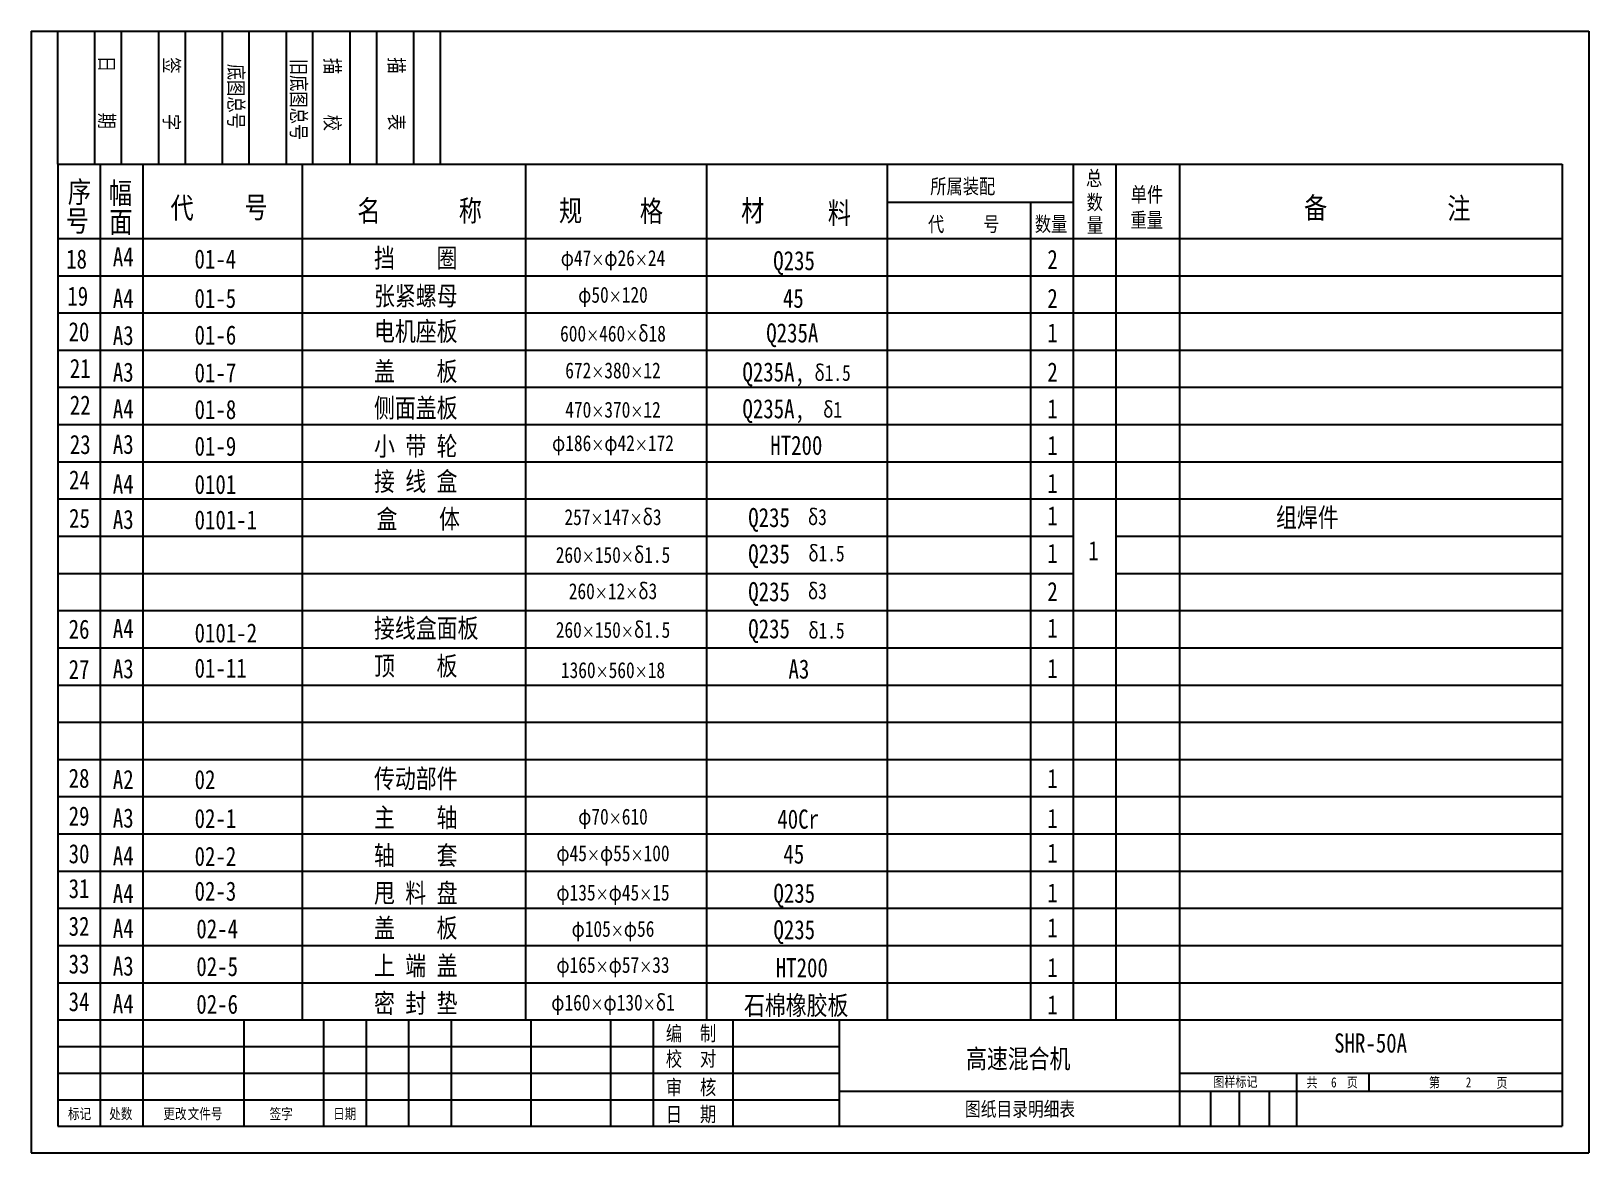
# Model space of a CAD drawing. Extents: x 196 to 489, y 195 to 406.
import ezdxf

# ---------------------------------------------------------------- set-up
doc = ezdxf.new("R2010")
doc.units = 0
doc.header["$LTSCALE"] = 10.5
doc.header["$MEASUREMENT"] = 0
doc.layers.get('0').update_dxf_attribs({"color": 2, "linetype": 'CONTINUOUS'})
doc.layers.add('SMPEN_THICK', color=7, linetype='CONTINUOUS')
doc.styles.add('HZDX', font='simsun.ttf', dxfattribs={"width": 0.8, "height": 5.5})

msp = doc.modelspace()

# ---------------------------------------------------------------- linework, layer by layer
at = {"layer": 'SMPEN_THICK'}
for p, q in [((196, 406.49), (196, 195.49)), ((196, 406.49), (489, 406.49)), ((201, 381.49), (201, 406.49)), ((208, 381.49), (208, 406.49)), ((213, 381.49), (213, 406.49)), ((220, 381.49), (220, 406.49)), ((225, 381.49), (225, 406.49)), ((232, 381.49), (232, 406.49)), ((237, 381.49), (237, 406.49)), ((244, 381.49), (244, 406.49)), ((249, 381.49), (249, 406.49)), ((256, 381.49), (256, 406.49)), ((261, 381.49), (261, 406.49)), ((268, 381.49), (268, 406.49)), ((273, 381.49), (273, 406.49)), ((489, 406.49), (489, 195.49)), ((201, 381.49), (484, 381.49)), ((201, 381.49), (201, 200.49)), ((209, 381.49), (209, 200.49)), ((217, 381.49), (217, 220.49)), ((247, 381.49), (247, 220.49)), ((289, 381.49), (289, 220.49)), ((323, 381.49), (323, 220.49)), ((357, 381.49), (357, 220.49)), ((392, 381.49), (392, 220.49)), ((400, 381.49), (400, 220.49)), ((412, 381.49), (412, 200.49)), ((484, 381.49), (484, 200.49)), ((357, 374.3), (392, 374.3)), ((384, 374.3), (384, 220.49)), ((201, 367.49), (484, 367.49)), ((201, 362.69), (201, 200.49)), ((201, 360.49), (484, 360.49)), ((201, 353.49), (484, 353.49)), ((201, 346.49), (484, 346.49)), ((201, 339.49), (484, 339.49)), ((201, 332.49), (484, 332.49)), ((201, 325.49), (484, 325.49)), ((201, 318.49), (484, 318.49)), ((201, 311.49), (392, 311.49)), ((400, 311.49), (484, 311.49)), ((201, 304.49), (392, 304.49)), ((201, 304.42), (201, 200.49)), ((400, 304.49), (484, 304.49)), ((201, 297.49), (400, 297.49)), ((400, 297.49), (484, 297.49)), ((201, 290.49), (484, 290.49)), ((201, 283.49), (400, 283.49)), ((400, 283.49), (484, 283.49)), ((201, 276.49), (484, 276.49)), ((201, 269.49), (484, 269.49)), ((201, 262.49), (484, 262.49)), ((201, 255.49), (484, 255.49)), ((201, 248.49), (484, 248.49)), ((201, 241.49), (484, 241.49)), ((201, 234.49), (484, 234.49)), ((201, 227.49), (484, 227.49)), ((201, 220.49), (484, 220.49)), ((217, 220.49), (217, 200.49)), ((236, 220.49), (236, 200.49)), ((251, 220.49), (251, 200.49)), ((259, 220.49), (259, 200.49)), ((267, 220.49), (267, 200.49)), ((275, 220.49), (275, 200.49)), ((290, 220.49), (290, 200.49)), ((305, 220.49), (305, 200.49)), ((313, 220.49), (313, 200.49)), ((328, 220.49), (328, 200.49)), ((348, 220.49), (348, 200.49)), ((201, 215.49), (348, 215.49)), ((201, 210.49), (348, 210.49)), ((412, 210.49), (484, 210.49)), ((434, 210.49), (434, 200.49)), ((447.64, 210.49), (447.64, 207.09)), ((201, 205.49), (348, 205.49)), ((348, 207.08), (412, 207.08)), ((412, 207.08), (484, 207.08)), ((417.8, 207.08), (417.8, 200.49)), ((423.25, 207.08), (423.25, 200.49)), ((428.88, 207.08), (428.88, 200.49)), ((201, 200.49), (484, 200.49)), ((196, 195.49), (489, 195.49))]:
    msp.add_line(p, q, dxfattribs=at)

# ---------------------------------------------------------------- texts
at = {"color": 2, "linetype": 'BYBLOCK', "char_height": 3, "attachment_point": 5, "style": 'HZDX'}
for s, insert in [('φ47\\H2.25;×\\H3;φ26\\H2.25;×\\H3;24', (305.44, 363.4)), ('φ50\\H2.25;×\\H3;120', (305.44, 356.49)), ('600\\H2.25;×\\H3;460\\H2.25;×\\H3;δ18', (305.44, 349.57)), ('672\\H2.25;×\\H3;380\\H2.25;×\\H3;12', (305.44, 342.65)), ('δ1.5', (346.74, 342.17)), ('δ1', (346.74, 335.26)), ('470\\H2.25;×\\H3;370\\H2.25;×\\H3;12', (305.44, 335.26)), ('φ186\\H2.25;×\\H3;φ42\\H2.25;×\\H3;172', (305.44, 328.58)), ('257\\H2.25;×\\H3;147\\H2.25;×\\H3;δ3', (305.44, 315.05)), ('δ3', (343.88, 315.05)), ('260\\H2.25;×\\H3;150\\H2.25;×\\H3;δ1.5', (305.44, 307.94)), ('δ1.5', (345.59, 308.22)), ('260\\H2.25;×\\H3;12\\H2.25;×\\H3;δ3', (305.44, 301.11)), ('δ3', (343.88, 301.11)), ('260\\H2.25;×\\H3;150\\H2.25;×\\H3;δ1.5', (305.44, 293.84)), ('δ1.5', (345.59, 293.71)), ('1360\\H2.25;×\\H3;560\\H2.25;×\\H3;18', (305.44, 286.27)), ('φ70\\H2.25;×\\H3;610', (305.44, 258.33)), ('φ45\\H2.25;×\\H3;φ55\\H2.25;×\\H3;100', (305.44, 251.44)), ('φ135\\H2.25;×\\H3;φ45\\H2.25;×\\H3;15', (305.44, 244.04)), ('φ105\\H2.25;×\\H3;φ56', (305.44, 237.21)), ('φ165\\H2.25;×\\H3;φ57\\H2.25;×\\H3;33', (305.44, 230.43)), ('φ160\\H2.25;×\\H3;φ130\\H2.25;×\\H3;δ1', (305.44, 223.35))]:
    msp.add_mtext(s, dxfattribs=dict(at, insert=insert))
at = {"layer": 'SMPEN_THICK', "style": 'HZDX', "width": 0.8}
for s, p in [('签     字', (221.02, 401.57)), ('描     表', (263.31, 401.57)), ('日     期', (208.83, 401.82)), ('底图总号', (233.15, 400.33)), ('旧底图总号', (244.93, 401.26)), ('描     校', (251.25, 401.44))]:
    msp.add_text(s, height=2.8, rotation=270, dxfattribs=at).set_placement(p)
for s, height, p in [('序', 4, (202.89, 374.23)), ('幅', 4, (210.61, 374.02)), ('所属装配', 2.8, (365.12, 375.9)), ('总', 2.8, (394.42, 377.41)), ('代', 4, (222.21, 371.25)), ('号', 4, (236.11, 371.34)), ('名', 4, (257.35, 370.71)), ('称', 4, (276.43, 370.71)), ('规', 4, (295.28, 370.71)), ('格', 4, (310.48, 370.64)), ('材', 4, (329.54, 370.73)), ('数', 2.8, (394.54, 372.91)), ('单件', 2.8, (402.83, 374.36)), ('备', 4, (435.42, 371.25)), ('注', 4, (462.39, 371.15)), ('号', 4, (202.52, 368.79)), ('面', 4, (210.7, 368.6)), ('料', 4, (345.84, 370.28)), ('重量', 2.8, (402.78, 369.55)), ('代', 2.8, (364.69, 368.78)), ('号', 2.8, (375.08, 368.81)), ('数量', 2.8, (384.78, 368.8)), ('量', 2.8, (394.57, 368.59)), ('18', 3.6, (202.58, 361.83)), ('A4', 3.6, (211.36, 362.24)), ('01-4', 3.6, (226.72, 361.83)), ('挡    圈', 3.6, (260.49, 362)), ('Q235', 3.6, (335.58, 361.52)), ('2', 3.6, (387.14, 361.75)), ('19', 3.6, (202.8, 354.85)), ('A4', 3.6, (211.36, 354.43)), ('01-5', 3.6, (226.72, 354.43)), ('张紧螺母', 3.6, (260.49, 354.89)), ('45', 3.6, (337.4, 354.45)), ('2', 3.6, (387.14, 354.43)), ('20', 3.6, (203.03, 348.15)), ('电机座板', 3.6, (260.49, 348.23)), ('A3', 3.6, (211.36, 347.45)), ('01-6', 3.6, (226.74, 347.53)), ('Q235A', 3.6, (334.27, 347.93)), ('1', 3.6, (387.14, 347.93)), ('21', 3.6, (203.27, 341.25)), ('A3', 3.6, (211.36, 340.55)), ('01-7', 3.6, (226.74, 340.42)), ('盖    板', 3.6, (260.49, 340.71)), ('Q235A,', 3.6, (329.79, 340.58)), ('2', 3.6, (387.14, 340.57)), ('22', 3.6, (203.27, 334.35)), ('A4', 3.6, (211.36, 333.65)), ('01-8', 3.6, (226.74, 333.52)), ('侧面盖板', 3.6, (260.49, 333.81)), ('Q235A,', 3.6, (329.79, 333.66)), ('1', 3.6, (387.14, 333.67)), ('23', 3.6, (203.27, 326.94)), ('A3', 3.6, (211.36, 326.97)), ('01-9', 3.6, (226.74, 326.62)), ('小 带 轮', 3.6, (260.49, 326.62)), ('HT200', 3.6, (335.03, 326.78)), ('1', 3.6, (387.14, 326.77)), ('24', 3.6, (203.13, 320.27)), ('A4', 3.6, (211.36, 319.51)), ('0101', 3.6, (226.74, 319.43)), ('接 线 盒', 3.6, (260.49, 320.01)), ('1', 3.6, (387.14, 319.64)), ('25', 3.6, (203.13, 313.06)), ('A3', 3.6, (211.36, 312.84)), ('盒    体', 3.6, (260.96, 312.93)), ('Q235', 3.6, (330.88, 313.2)), ('1', 3.6, (387.14, 313.52)), ('组焊件', 3.6, (430.16, 313.2)), ('0101-1', 3.6, (226.74, 312.75)), ('Q235', 3.6, (330.88, 306.37)), ('1', 3.6, (387.14, 306.47)), ('1', 3.6, (394.85, 306.97)), ('Q235', 3.6, (330.88, 299.25)), ('2', 3.6, (387.14, 299.28)), ('接线盒面板', 3.6, (260.49, 292.39)), ('26', 3.6, (203.05, 292.2)), ('A4', 3.6, (211.36, 292.32)), ('0101-2', 3.6, (226.74, 291.49)), ('Q235', 3.6, (330.88, 292.27)), ('1', 3.6, (387.14, 292.39)), ('27', 3.6, (203.05, 284.63)), ('A3', 3.6, (211.36, 284.75)), ('01-11', 3.6, (226.74, 284.87)), ('顶    板', 3.6, (260.49, 285.29)), ('A3', 3.6, (338.45, 284.7)), ('1', 3.6, (387.14, 284.82)), ('28', 3.6, (203.05, 264.16)), ('A2', 3.6, (211.36, 263.92)), ('02', 3.6, (226.74, 263.9)), ('传动部件', 3.6, (260.49, 264.08)), ('1', 3.6, (387.14, 264.11)), ('主    轴', 3.6, (260.49, 256.76)), ('29', 3.6, (203.05, 257.05)), ('A3', 3.6, (211.36, 256.67)), ('02-1', 3.6, (226.74, 256.58)), ('40Cr', 3.6, (336.35, 256.47)), ('1', 3.6, (387.14, 256.62)), ('30', 3.6, (203.05, 249.96)), ('A4', 3.6, (211.36, 249.56)), ('02-2', 3.6, (226.74, 249.47)), ('轴    套', 3.6, (260.49, 249.64)), ('45', 3.6, (337.49, 249.9)), ('1', 3.6, (387.14, 250.07)), ('31', 3.6, (203.05, 243.41)), ('02-3', 3.6, (226.74, 242.92)), ('甩 料 盘', 3.6, (260.49, 242.55)), ('Q235', 3.6, (335.62, 242.52)), ('A4', 3.6, (211.36, 242.47)), ('1', 3.6, (387.14, 242.59)), ('32', 3.6, (203.05, 236.32)), ('A4', 3.6, (211.36, 235.91)), ('02-4', 3.6, (227.07, 235.83)), ('盖    板', 3.6, (260.49, 236)), ('Q235', 3.6, (335.62, 235.66)), ('1', 3.6, (387.14, 236.04)), ('33', 3.6, (203.05, 229.23)), ('A3', 3.6, (211.36, 228.83)), ('02-5', 3.6, (227.07, 228.74)), ('上 端 盖', 3.6, (260.49, 228.91)), ('HT200', 3.6, (336.06, 228.52)), ('1', 3.6, (387.14, 228.55)), ('34', 3.6, (203.05, 222.14)), ('密 封 垫', 3.6, (260.49, 221.83)), ('A4', 3.6, (211.36, 221.74)), ('02-6', 3.6, (227.07, 221.65)), ('石棉橡胶板', 3.6, (330.08, 221.43)), ('1', 3.6, (387.14, 221.53)), ('编', 2.8, (315.38, 216.54)), ('制', 2.8, (321.8, 216.57)), ('SHR-50A', 3.6, (441.09, 214.35)), ('校', 2.8, (315.38, 211.77)), ('对', 2.8, (321.8, 211.79)), ('高速混合机', 3.6, (371.84, 211.38)), ('审', 2.8, (315.38, 206.4)), ('核', 2.8, (321.8, 206.42)), ('图样标记', 1.9, (418.37, 207.89)), ('共', 1.9, (435.89, 207.8)), ('6', 1.9, (440.51, 207.8)), ('页', 1.9, (443.48, 207.8)), ('第', 1.9, (458.92, 207.78)), ('2', 1.9, (465.85, 207.8)), ('页', 1.9, (471.61, 207.71)), ('图纸目录明细表', 2.71, (371.66, 202.37)), ('标记', 2, (202.92, 201.84)), ('处数', 2, (210.68, 201.84)), ('更改', 2, (220.86, 201.84)), ('文件号', 2, (225.43, 201.84)), ('签字', 2, (240.85, 201.84)), ('日期', 2, (252.8, 201.84)), ('日', 2.8, (315.38, 201.33)), ('期', 2.8, (321.8, 201.36))]:
    msp.add_text(s, height=height, dxfattribs=at).set_placement(p)

doc.saveas('drawing.dxf')
